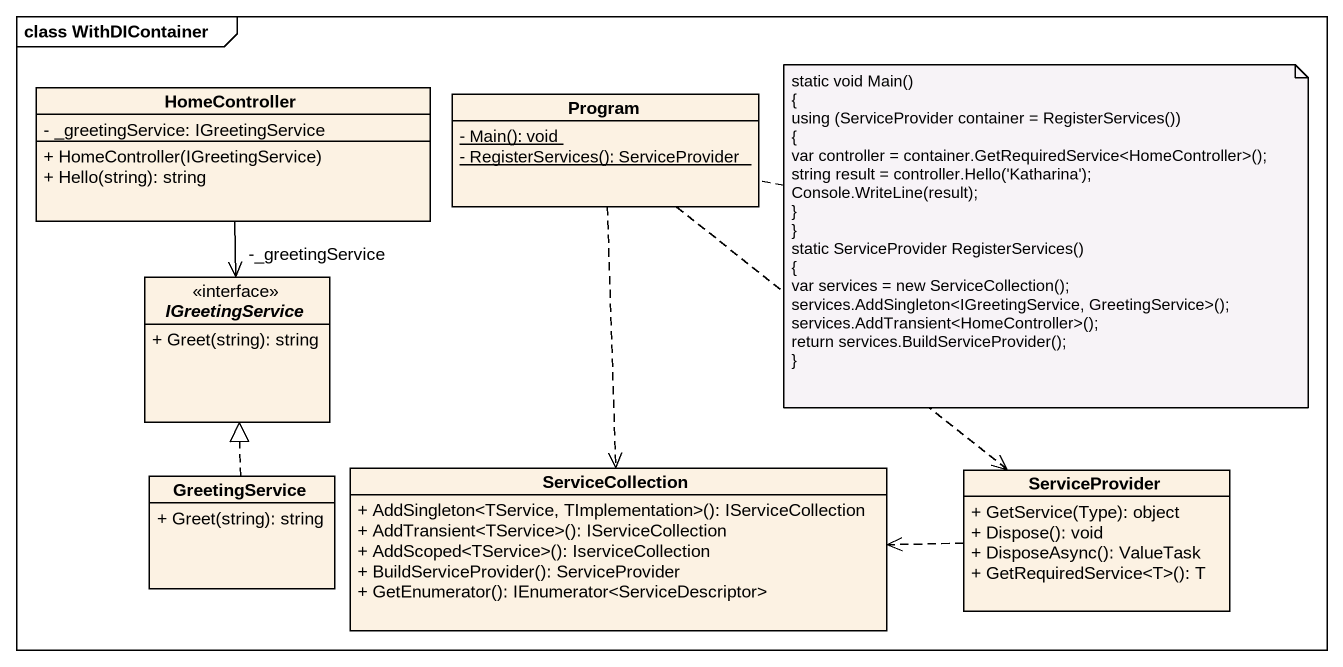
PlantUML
@startuml
mainframe class WithDIContainer
hide circle
hide empty members
skinparam classAttributeIconSize 0
class HomeController {
  - _greetingService: IGreetingService
  + HomeController(IGreetingService)
  + Hello(string): string
}
class Program {
  {static} - Main(): void
  {static} - RegisterServices(): ServiceProvider
}
interface IGreetingService {
  + Greet(string): string
}
class GreetingService {
  + Greet(string): string
}
class ServiceCollection {
  + AddSingleton<TService, TImplementation>(): IServiceCollection
  + AddTransient<TService>(): IServiceCollection
  + AddScoped<TService>(): IserviceCollection
  + BuildServiceProvider(): ServiceProvider
  + GetEnumerator(): IEnumerator<ServiceDescriptor>
}
class ServiceProvider {
  + GetService(Type): object
  + Dispose(): void
  + DisposeAsync(): ValueTask
  + GetRequiredService<T>(): T
}
HomeController --> "-_greetingService" IGreetingService
Program ..> ServiceCollection
Program ..> ServiceProvider
GreetingService .up.|> IGreetingService
ServiceProvider .left.> ServiceCollection
note right of Program
  static void Main()
  {
  using (ServiceProvider container = RegisterServices())
  {
  var controller = container.GetRequiredService<HomeController>();
  string result = controller.Hello('Katharina');
  Console.WriteLine(result);
  ~}
  ~}
  static ServiceProvider RegisterServices()
  {
  var services = new ServiceCollection();
  services.AddSingleton<IGreetingService, GreetingService>();
  services.AddTransient<HomeController>();
  return services.BuildServiceProvider();
  ~}
end note
@enduml
